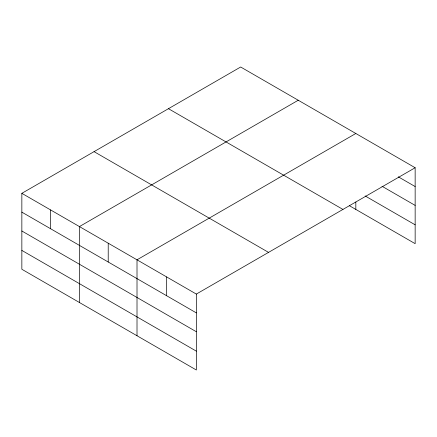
<?xml version="1.0" encoding="UTF-8"?>
<svg xmlns="http://www.w3.org/2000/svg" width="437" height="437" viewBox="0 0 437 437"><rect width="100%" height="100%" fill="white"/><g stroke="black" fill="none" stroke-linecap="round" stroke-linejoin="round"><path stroke-width="0.66" d="M415.15 167.737L240.667 67.003L21.85 193.334L21.85 269.263L196.333 369.997L196.333 294.074L415.15 167.737L415.15 243.666L349.36 205.685M298.247 100.242L79.43 226.579L79.43 302.502M355.827 133.487L137.01 259.818L137.01 335.747M398.282 176.81L415.15 186.55M381.998 186.255L415.15 205.395M365.13 195.94L415.15 224.82M168.458 108.693L342.941 209.427M94.059 151.644L268.542 252.384M21.85 193.334L196.333 294.074M21.85 212.142L196.333 312.881M21.85 230.993L196.333 331.732M21.85 250.412L196.333 351.151M355.827 202.009L355.827 209.416M166.672 276.943L166.672 295.756M108.218 243.196L108.218 262.009M50.637 209.957L50.637 228.764"/></g></svg>
